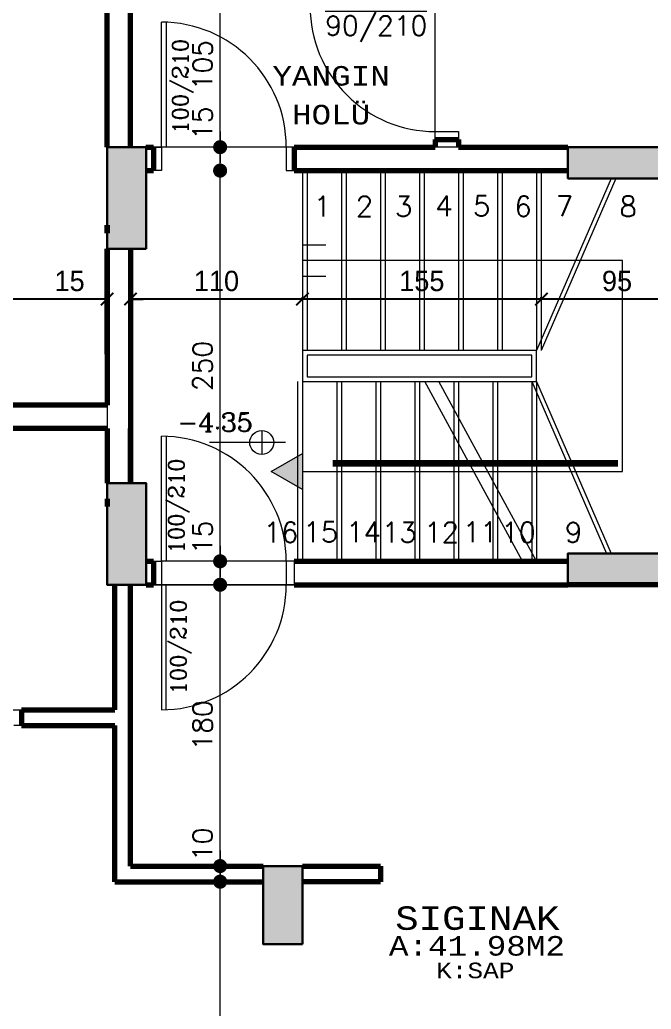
# Model space of a CAD drawing. Header units: millimetres. Extents: x 35860 to 71103, y -11298 to -8385.
# Drawn here: x 41421 to 41825, y -10410 to -9777 of the extents above; entities that cross this region are included whole.
import ezdxf
from ezdxf.enums import TextEntityAlignment as Align

# ---------------------------------------------------------------- set-up
doc = ezdxf.new("R2010")
doc.units = ezdxf.units.MM
doc.header["$MEASUREMENT"] = 0
doc.layers.get('0').update_dxf_attribs({"lineweight": 15})
doc.layers.get('Defpoints').update_dxf_attribs({"lineweight": 20})
for name, color, linetype, lineweight in [('02', 2, 'Continuous', 20), ('03_Yazı', 1, 'Continuous', 30), ('05', 4, 'Continuous', 50), ('07', 3, 'Continuous', 70), ('Kolon', 6, 'Continuous', 30), ('Merd&Balkon', 40, 'Continuous', 20), ('Ölçü', 140, 'Continuous', 20)]:
    doc.layers.add(name, color=color, linetype=linetype, lineweight=lineweight)
doc.layers.add('Lay_X', color=45, linetype='Continuous', lineweight=13, plot=False)
doc.styles.add('0', font='txt.shx')
doc.styles.add('C', font='')
doc.styles.add('C2', font='', dxfattribs={"height": 12.5})
doc.styles.add('ROMANC', font='romanc', dxfattribs={"height": 0.11})
doc.styles.get('C').set_extended_font_data('Courier New Tur')
doc.styles.get('C2').set_extended_font_data('Courier New Tur')
doc.dimstyles.new('2', dxfattribs={"dimtxt": 12.5, "dimasz": 1, "dimexe": 0, "dimexo": 0, "dimgap": 5, "dimtad": 1, "dimdec": 0, "dimlfac": -1, "dimzin": 12, "dimdsep": 46, "dimtxsty": '0', "dimblk": 'DOT', "dimcen": 2.5, "dimse1": 1, "dimse2": 1, "dimclrd": 256, "dimclrt": 1, "dimadec": 0, "dimazin": 0, "dimtfac": 1, "dimtdec": 0, "dimtmove": 0, "dimatfit": 0, "dimldrblk": 'DOT', "dimfxl": 1, "dimtolj": 1, "dimtzin": 0, "dimlwd": -1, "dimarcsym": 0})
doc.dimstyles.new('STANDART', dxfattribs={"dimtxt": 13, "dimasz": 8, "dimexe": 1.25, "dimexo": 0.625, "dimgap": 5, "dimtad": 1, "dimdec": 0, "dimrnd": 5, "dimzin": 1, "dimdsep": 46, "dimtxsty": 'Standard', "dimblk1": 'ARCHTICK', "dimblk2": 'ARCHTICK', "dimsah": 1, "dimcen": 2.5, "dimclrd": 256, "dimclre": 256, "dimclrt": 1, "dimadec": 0, "dimazin": 0, "dimtfac": 1, "dimtdec": 0, "dimtofl": 0, "dimtmove": 1, "dimatfit": 0, "dimldrblk": 'ARCHTICK', "dimfxl": 1, "dimtolj": 1, "dimtzin": 0, "dimarcsym": 0})

# ---------------------------------------------------------------- blocks, each defined once
blk = doc.blocks.new('_ARCHTICK')
at = {"color": 0, "linetype": 'ByBlock', "const_width": 0.15}
blk.add_lwpolyline([(-0.5, -0.5), (0.5, 0.5)], dxfattribs=at)
blk = doc.blocks.new('*D8')
at = {"layer": 'Defpoints', "color": 0, "transparency": 16777216}
for p in [(41754.79, -9955.61), (41754.79, -9955.61), (41851.79, -9955.61)]:
    blk.add_point(p, dxfattribs=at)
at = {"layer": 'Ölçü', "lineweight": -2, "transparency": 16777216}
for p, q in [((41754.79, -9954.99), (41754.79, -9954.36)), ((41851.79, -9955.61), (41754.79, -9955.61))]:
    blk.add_line(p, q, dxfattribs=at)
at = {"layer": 'Ölçü', "lineweight": -2, "transparency": 16777216, "xscale": 8, "yscale": 8, "zscale": 8, "rotation": 180}
blk.add_blockref('_ARCHTICK', (41754.79, -9955.61), dxfattribs=at)
at = {"layer": 'Ölçü', "lineweight": -2, "transparency": 16777216, "xscale": 8, "yscale": 8, "zscale": 8}
blk.add_blockref('_ARCHTICK', (41851.79, -9955.61), dxfattribs=at)
at = {"layer": 'Ölçü', "color": 1, "transparency": 16777216, "insert": (41803.29, -9944.11), "char_height": 13, "attachment_point": 5}
blk.add_mtext('\\A1;95', dxfattribs=at)
blk = doc.blocks.new('*D9')
at = {"layer": 'Defpoints', "color": 0, "transparency": 16777216}
for p in [(41601.79, -9955.61), (41601.79, -9955.61), (41754.79, -9955.61)]:
    blk.add_point(p, dxfattribs=at)
at = {"layer": 'Ölçü', "lineweight": -2, "transparency": 16777216}
for p, q in [((41601.79, -9954.99), (41601.79, -9954.36)), ((41754.79, -9955.61), (41601.79, -9955.61))]:
    blk.add_line(p, q, dxfattribs=at)
at = {"layer": 'Ölçü', "lineweight": -2, "transparency": 16777216, "xscale": 8, "yscale": 8, "zscale": 8, "rotation": 180}
blk.add_blockref('_ARCHTICK', (41601.79, -9955.61), dxfattribs=at)
at = {"layer": 'Ölçü', "lineweight": -2, "transparency": 16777216, "xscale": 8, "yscale": 8, "zscale": 8}
blk.add_blockref('_ARCHTICK', (41754.79, -9955.61), dxfattribs=at)
at = {"layer": 'Ölçü', "color": 1, "transparency": 16777216, "insert": (41678.29, -9944.11), "char_height": 13, "attachment_point": 5}
blk.add_mtext('\\A1;155', dxfattribs=at)
blk = doc.blocks.new('*D10')
at = {"layer": 'Defpoints', "color": 0, "transparency": 16777216}
for p in [(41491.79, -9955.61), (41491.79, -9955.61), (41601.79, -9955.61)]:
    blk.add_point(p, dxfattribs=at)
at = {"layer": 'Ölçü', "lineweight": -2, "transparency": 16777216}
for p, q in [((41491.79, -9954.99), (41491.79, -9954.36)), ((41601.79, -9955.61), (41491.79, -9955.61))]:
    blk.add_line(p, q, dxfattribs=at)
at = {"layer": 'Ölçü', "lineweight": -2, "transparency": 16777216, "xscale": 8, "yscale": 8, "zscale": 8, "rotation": 180}
blk.add_blockref('_ARCHTICK', (41491.79, -9955.61), dxfattribs=at)
at = {"layer": 'Ölçü', "lineweight": -2, "transparency": 16777216, "xscale": 8, "yscale": 8, "zscale": 8}
blk.add_blockref('_ARCHTICK', (41601.79, -9955.61), dxfattribs=at)
at = {"layer": 'Ölçü', "color": 1, "transparency": 16777216, "insert": (41546.79, -9944.11), "char_height": 13, "attachment_point": 5}
blk.add_mtext('\\A1;110', dxfattribs=at)
blk = doc.blocks.new('*D11')
at = {"layer": 'Defpoints', "color": 0, "transparency": 16777216}
for p in [(41476.79, -9955.61), (41476.79, -9955.61), (41491.79, -9955.61)]:
    blk.add_point(p, dxfattribs=at)
at = {"layer": 'Ölçü', "lineweight": -2, "transparency": 16777216}
for p, q in [((41476.79, -9955.61), (41468.79, -9955.61)), ((41476.79, -9956.24), (41476.79, -9956.86)), ((41491.79, -9955.61), (41499.79, -9955.61)), ((41491.79, -9956.24), (41491.79, -9956.86))]:
    blk.add_line(p, q, dxfattribs=at)
at = {"layer": 'Ölçü', "lineweight": -2, "transparency": 16777216, "xscale": 8, "yscale": 8, "zscale": 8}
blk.add_blockref('_ARCHTICK', (41476.79, -9955.61), dxfattribs=at)
at = {"layer": 'Ölçü', "lineweight": -2, "transparency": 16777216, "xscale": 8, "yscale": 8, "zscale": 8, "rotation": 180}
blk.add_blockref('_ARCHTICK', (41491.79, -9955.61), dxfattribs=at)
at = {"layer": 'Ölçü', "color": 1, "transparency": 16777216, "insert": (41452.75, -9944.11), "char_height": 13, "attachment_point": 5}
blk.add_mtext('\\A1;15', dxfattribs=at)
blk = doc.blocks.new('*D21')
at = {"layer": 'Defpoints', "color": 0, "transparency": 16777216}
for p in [(41181.8, -9955.61), (41181.8, -9955.61), (41476.79, -9955.61)]:
    blk.add_point(p, dxfattribs=at)
at = {"layer": 'Ölçü', "lineweight": -2, "transparency": 16777216}
for p, q in [((41181.8, -9954.99), (41181.8, -9954.36)), ((41476.79, -9955.61), (41181.8, -9955.61)), ((41476.79, -9954.99), (41476.79, -9954.36))]:
    blk.add_line(p, q, dxfattribs=at)
at = {"layer": 'Ölçü', "lineweight": -2, "transparency": 16777216, "xscale": 8, "yscale": 8, "zscale": 8, "rotation": 180}
blk.add_blockref('_ARCHTICK', (41181.8, -9955.61), dxfattribs=at)
at = {"layer": 'Ölçü', "lineweight": -2, "transparency": 16777216, "xscale": 8, "yscale": 8, "zscale": 8}
blk.add_blockref('_ARCHTICK', (41476.79, -9955.61), dxfattribs=at)
at = {"layer": 'Ölçü', "color": 1, "transparency": 16777216, "insert": (41329.3, -9944.11), "char_height": 13, "attachment_point": 5}
blk.add_mtext('\\A1;295', dxfattribs=at)
blk = doc.blocks.new('DOT')
at = {"color": 0}
blk.add_line((-10, 0), (10, 0), dxfattribs=at)
at = {"color": 0, "const_width": 4.5}
blk.add_lwpolyline([(-2.25, 0, 1), (2.25, 0, 1)], format="xyb", close=True, dxfattribs=at)
blk = doc.blocks.new('*D514')
at = {"layer": 'Defpoints', "color": 0, "transparency": 16777216}
for p in [(41506.52, -10123.42), (41549.14, -10123.42), (41551.52, -10138.42)]:
    blk.add_point(p, dxfattribs=at)
at = {"layer": 'Ölçü', "transparency": 16777216}
for p, q in [((41549.14, -10122.42), (41549.14, -10094.76)), ((41549.14, -10138.42), (41549.14, -10123.42)), ((41549.14, -10139.42), (41549.14, -10140.42))]:
    blk.add_line(p, q, dxfattribs=at)
for p, rotation in [((41549.14, -10123.42), 270), ((41549.14, -10138.42), 90)]:
    blk.add_blockref('DOT', p, dxfattribs=dict(at, rotation=rotation))
at = {"layer": 'Ölçü', "color": 1, "transparency": 16777216, "insert": (41537.89, -10108.09), "char_height": 12.5, "attachment_point": 5, "rotation": 90, "style": '0'}
blk.add_mtext('\\A1;15', dxfattribs=at)
blk = doc.blocks.new('*D515')
at = {"layer": 'Defpoints', "color": 0, "transparency": 16777216}
for p in [(41549.14, -9873.42), (41551.52, -9873.42), (41506.52, -10123.42)]:
    blk.add_point(p, dxfattribs=at)
at = {"layer": 'Ölçü', "transparency": 16777216}
blk.add_line((41549.14, -10122.42), (41549.14, -9874.42), dxfattribs=at)
for p, rotation in [((41549.14, -9873.42), 90), ((41549.14, -10123.42), 270)]:
    blk.add_blockref('DOT', p, dxfattribs=dict(at, rotation=rotation))
at = {"layer": 'Ölçü', "color": 1, "transparency": 16777216, "insert": (41537.89, -9998.42), "char_height": 12.5, "attachment_point": 5, "rotation": 90, "style": '0'}
blk.add_mtext('\\A1;250', dxfattribs=at)
blk = doc.blocks.new('*D516')
at = {"layer": 'Defpoints', "color": 0, "transparency": 16777216}
for p in [(41549.14, -9858.42), (41551.52, -9858.42), (41551.52, -9873.42)]:
    blk.add_point(p, dxfattribs=at)
at = {"layer": 'Ölçü', "transparency": 16777216}
for p, q in [((41549.14, -9857.42), (41549.14, -9829.76)), ((41549.14, -9873.42), (41549.14, -9858.42)), ((41549.14, -9874.42), (41549.14, -9875.42))]:
    blk.add_line(p, q, dxfattribs=at)
for p, rotation in [((41549.14, -9858.42), 270), ((41549.14, -9873.42), 90)]:
    blk.add_blockref('DOT', p, dxfattribs=dict(at, rotation=rotation))
at = {"layer": 'Ölçü', "color": 1, "transparency": 16777216, "insert": (41537.89, -9843.09), "char_height": 12.5, "attachment_point": 5, "rotation": 90, "style": '0'}
blk.add_mtext('\\A1;15', dxfattribs=at)
blk = doc.blocks.new('*D517')
at = {"layer": 'Defpoints', "color": 0, "transparency": 16777216}
for p in [(41511.31, -9753.42), (41549.14, -9753.42), (41551.52, -9858.42)]:
    blk.add_point(p, dxfattribs=at)
at = {"layer": 'Ölçü', "transparency": 16777216}
blk.add_line((41549.14, -9857.42), (41549.14, -9754.42), dxfattribs=at)
for p, rotation in [((41549.14, -9753.42), 90), ((41549.14, -9858.42), 270)]:
    blk.add_blockref('DOT', p, dxfattribs=dict(at, rotation=rotation))
at = {"layer": 'Ölçü', "color": 1, "transparency": 16777216, "insert": (41537.89, -9805.92), "char_height": 12.5, "attachment_point": 5, "rotation": 90, "style": '0'}
blk.add_mtext('\\A1;105', dxfattribs=at)
blk = doc.blocks.new('K_X_D_3_15-90')
at = {"layer": '02'}
for points in [[(10, 0), (15, 0), (15, 15), (10, 15)], [(100, 0), (95, 0), (95, 15), (100, 15)]]:
    blk.add_lwpolyline(points, dxfattribs=at)
blk.add_lwpolyline([(15, -80, 0.414214), (95, 0), (15, 0), (15, -80), (18, -80), (18, 0)], format="xyb", dxfattribs=at)
at = {"layer": '07'}
for p, q in [((10, 0), (10, 15)), ((100, 0), (100, 15))]:
    blk.add_line(p, q, dxfattribs=at)
at = {"layer": '03_Yazı', "style": '0', "flags": 8}
blk.add_attdef('90/210', text='', height=12.5, rotation=90, dxfattribs=at).set_placement((21, -5), align=Align.TOP_RIGHT)
blk = doc.blocks.new('*D1056')
at = {"layer": 'Defpoints', "color": 0, "transparency": 16777216}
for p in [(41549.14, -10328.42), (41576.79, -10328.42), (41186.79, -10603.42)]:
    blk.add_point(p, dxfattribs=at)
at = {"layer": 'Ölçü', "transparency": 16777216}
blk.add_line((41549.14, -10602.42), (41549.14, -10329.42), dxfattribs=at)
for p, rotation in [((41549.14, -10328.42), 90), ((41549.14, -10603.42), 270)]:
    blk.add_blockref('DOT', p, dxfattribs=dict(at, rotation=rotation))
at = {"layer": 'Ölçü', "color": 1, "transparency": 16777216, "insert": (41537.89, -10465.92), "char_height": 12.5, "attachment_point": 5, "rotation": 90, "style": '0'}
blk.add_mtext('\\A1;275', dxfattribs=at)
blk = doc.blocks.new('*D1057')
at = {"layer": 'Defpoints', "color": 0, "transparency": 16777216}
for p in [(41549.14, -10138.42), (41596.52, -10138.42), (41568.71, -10318.42)]:
    blk.add_point(p, dxfattribs=at)
at = {"layer": 'Ölçü', "transparency": 16777216}
blk.add_line((41549.14, -10317.42), (41549.14, -10139.42), dxfattribs=at)
for p, rotation in [((41549.14, -10138.42), 90), ((41549.14, -10318.42), 270)]:
    blk.add_blockref('DOT', p, dxfattribs=dict(at, rotation=rotation))
at = {"layer": 'Ölçü', "color": 1, "transparency": 16777216, "insert": (41537.89, -10228.42), "char_height": 12.5, "attachment_point": 5, "rotation": 90, "style": '0'}
blk.add_mtext('\\A1;180', dxfattribs=at)
blk = doc.blocks.new('*D1058')
at = {"layer": 'Defpoints', "color": 0, "transparency": 16777216}
for p in [(41568.71, -10318.42), (41549.14, -10328.42), (41562.78, -10328.42)]:
    blk.add_point(p, dxfattribs=at)
at = {"layer": 'Ölçü', "transparency": 16777216}
for p, q in [((41549.14, -10317.42), (41549.14, -10316.42)), ((41549.14, -10318.42), (41549.14, -10328.42)), ((41549.14, -10329.42), (41549.14, -10330.42))]:
    blk.add_line(p, q, dxfattribs=at)
for p, rotation in [((41549.14, -10318.42), 270), ((41549.14, -10328.42), 90)]:
    blk.add_blockref('DOT', p, dxfattribs=dict(at, rotation=rotation))
at = {"layer": 'Ölçü', "color": 1, "transparency": 16777216, "insert": (41537.89, -10304.54), "char_height": 12.5, "attachment_point": 5, "rotation": 90, "style": '0'}
blk.add_mtext('\\A1;10', dxfattribs=at)

msp = doc.modelspace()

# ---------------------------------------------------------------- hatches: boundary and pattern name
h = msp.add_hatch()
h.set_pattern_fill('ANSI33', color=256, scale=30, style=0)
h.set_pattern_definition([(45, (-175, 0), (-5.3033009, 5.3033009), []), (45, (-169.697, 0), (-5.3033009, 5.3033009), [3.75, -1.875])])
h.paths.add_polyline_path([(41161.79, -9384.52), (41161.79, -9333.42), (41186.79, -9334.52), (41186.79, -9384.52)])
h.paths.add_polyline_path([(41576.79, -9402.81), (41576.79, -9351.71), (41601.79, -9352.81), (41601.79, -9402.81)])
h.paths.add_polyline_path([(42036.79, -9423.08), (42036.79, -9371.98), (42061.79, -9373.08), (42061.79, -9423.08)])
h.paths.add_polyline_path([(42061.79, -9983.42), (42001.79, -9983.42), (42001.79, -10013.42), (42061.79, -10013.42)])
h.paths.add_polyline_path([(42036.79, -9628.42), (42061.79, -9628.42), (42061.79, -9678.42), (42036.79, -9678.42)])
h.paths.add_polyline_path([(41601.79, -9638.42), (41601.79, -9678.42), (41576.79, -9678.42), (41576.79, -9638.42)])
h.paths.add_polyline_path([(41211.79, -9678.42), (41161.79, -9678.42), (41161.79, -9653.42), (41211.79, -9653.42)])
h.paths.add_polyline_path([(41201.79, -9893.42), (41161.79, -9893.42), (41161.79, -9923.42), (41201.79, -9923.42)])
h.paths.add_polyline_path([(41186.79, -10623.42), (41186.79, -10573.42), (41161.79, -10573.42), (41161.79, -10623.42)])
h.paths.add_polyline_path([(42036.79, -10368.42), (42061.79, -10368.42), (42061.79, -10318.42), (42036.79, -10318.42)])
h.paths.add_polyline_path([(41601.79, -10368.42), (41601.79, -10318.42), (41576.79, -10318.42), (41576.79, -10368.42)])
h.paths.add_polyline_path([(41501.79, -10138.42), (41476.79, -10138.42), (41476.79, -10073.42), (41501.79, -10073.42)])
h.paths.add_polyline_path([(41501.79, -9923.42), (41501.79, -9858.42), (41476.79, -9858.42), (41476.79, -9923.42)])
h.paths.add_polyline_path([(41771.79, -9873.42), (41771.79, -9878.42), (41776.79, -9878.42), (41866.79, -9878.42), (41866.79, -9858.42), (41771.79, -9858.42)])
h.paths.add_polyline_path([(41771.79, -10133.42), (41771.79, -10118.42), (41866.79, -10118.42), (41866.79, -10138.42), (41771.79, -10138.42)])
h.paths.add_polyline_path([(41211.79, -10318.42), (41161.79, -10318.42), (41161.79, -10343.42), (41211.79, -10343.42)])
h.paths.add_polyline_path([(41771.79, -10623.42), (41796.79, -10623.42), (41796.79, -10573.42), (41771.79, -10573.42)])
h.paths.add_polyline_path([(42036.79, -10623.42), (42061.79, -10623.42), (42061.79, -10573.42), (42036.79, -10573.42)])
h.paths.add_polyline_path([(41601.79, -10623.42), (41601.79, -10573.42), (41576.79, -10573.42), (41576.79, -10623.42)])

# ---------------------------------------------------------------- linework, layer by layer
for p, q in [((41575.77, -10039.73), (41575.77, -10055.06)), ((41583.43, -10047.4), (41542.24, -10047.4)), ((41591, -10047.4), (41583.35, -10047.4)), ((41506.52, -10123.42), (41506.52, -10138.42)), ((41591.52, -10123.42), (41511.52, -10123.42)), ((41596.52, -10123.42), (41591.52, -10123.42)), ((41596.52, -10123.42), (41596.52, -10138.42)), ((41596.52, -10123.42), (41596.52, -10138.42)), ((41596.52, -10138.42), (41506.52, -10138.42))]:
    msp.add_line(p, q)
for points in [[(41506.52, -10123.42), (41511.52, -10123.42), (41511.52, -10138.42), (41506.52, -10138.42)], [(41591.52, -10123.42), (41591.52, -10138.42), (41596.52, -10138.42)]]:
    msp.add_lwpolyline(points)
msp.add_circle((41575.77, -10047.4), 7.66)
at = {"layer": '02'}
for p, q in [((41511.52, -9858.42), (41511.52, -9778.42)), ((41514.52, -9778.42), (41514.52, -9858.42)), ((41591.52, -9858.42), (41511.52, -9858.42)), ((41596.52, -9858.42), (41591.52, -9858.42)), ((41604.79, -9873.42), (41604.79, -9988.42)), ((41629.79, -9873.42), (41629.79, -9988.42)), ((41654.79, -9873.42), (41654.79, -9988.42)), ((41679.79, -9873.42), (41679.79, -9988.42)), ((41704.79, -9873.42), (41704.79, -9988.42)), ((41729.79, -9873.42), (41729.79, -9988.42)), ((41754.79, -9873.42), (41754.79, -9988.42)), ((41802.62, -9878.42), (41754.79, -9988.42)), ((41598.79, -10008.42), (41598.79, -10123.42)), ((41623.79, -10008.42), (41623.79, -10123.42)), ((41648.79, -10008.42), (41648.79, -10123.42)), ((41673.79, -10008.42), (41673.79, -10123.42)), ((41698.79, -10008.42), (41698.79, -10123.42)), ((41723.79, -10008.42), (41723.79, -10123.42)), ((41748.79, -10008.42), (41796.62, -10118.42)), ((41748.79, -10008.42), (41748.79, -10123.42)), ((41511.52, -10123.42), (41511.52, -10043.42)), ((41514.52, -10043.42), (41514.52, -10123.42)), ((41511.52, -10138.42), (41511.52, -10218.42)), ((41514.52, -10218.42), (41514.52, -10138.42)), ((41341.95, -10218.42), (41421.95, -10218.42)), ((41421.95, -10228.42), (41416.95, -10228.42))]:
    msp.add_line(p, q, dxfattribs=at)
for points in [[(41506.52, -9858.42), (41511.52, -9858.42), (41511.52, -9873.42), (41506.52, -9873.42)], [(41591.52, -9858.42), (41591.52, -9873.42), (41596.52, -9873.42)]]:
    msp.add_lwpolyline(points, dxfattribs=at)
for centre, start, end in [((41511.52, -9858.42), 0, 90), ((41511.52, -10123.42), 0, 90), ((41511.52, -10138.42), 270, 360)]:
    msp.add_arc(centre, 80, start, end, dxfattribs=at)
at = {"layer": '05', "ltscale": 3}
for p, q in [((41803.9, -10059.67), (41621.3, -10059.67)), ((41803.9, -10059.67), (41621.3, -10059.67)), ((41803.9, -10059.67), (41621.3, -10059.67)), ((41803.9, -10060.67), (41621.3, -10060.67)), ((41803.9, -10060.67), (41621.3, -10060.67)), ((41803.9, -10060.67), (41621.3, -10060.67)), ((41803.9, -10061.67), (41621.3, -10061.67)), ((41803.9, -10061.67), (41621.3, -10061.67)), ((41803.9, -10061.67), (41621.3, -10061.67))]:
    msp.add_line(p, q, dxfattribs=at)
at = {"layer": '07'}
for p, q in [((41476.79, -9858.42), (41476.79, -9738.42)), ((41491.79, -9858.42), (41491.79, -9753.42)), ((41686.79, -9853.42), (41686.79, -9858.42)), ((41701.79, -9853.42), (41701.79, -9858.42)), ((41501.52, -9858.42), (41506.52, -9858.42)), ((41506.52, -9858.42), (41506.52, -9873.42)), ((41596.52, -9858.42), (41596.52, -9873.42)), ((41596.52, -9858.42), (41686.79, -9858.42)), ((41701.79, -9858.42), (41771.79, -9858.42)), ((41501.52, -9873.42), (41506.52, -9873.42)), ((41596.52, -9873.42), (41771.79, -9873.42)), ((41476.79, -9913.42), (41476.79, -9908.42)), ((41476.79, -9908.42), (41476.79, -9913.42)), ((41476.79, -9990.92), (41476.79, -9923.42)), ((41476.79, -9923.42), (41476.79, -10023.42)), ((41491.79, -9923.42), (41491.79, -10073.42)), ((41476.79, -10023.42), (41181.8, -10023.42)), ((41476.79, -10038.42), (41310.92, -10038.42)), ((41476.79, -10038.42), (41476.79, -10073.42)), ((41491.79, -10073.42), (41491.79, -10038.42)), ((41476.79, -10083.42), (41476.79, -10088.42)), ((41501.79, -10123.42), (41506.52, -10123.42)), ((41506.52, -10123.42), (41506.52, -10138.42)), ((41596.52, -10123.42), (41771.79, -10123.42)), ((41481.79, -10218.42), (41481.79, -10138.42)), ((41491.79, -10318.42), (41491.79, -10138.42)), ((41501.79, -10138.42), (41506.52, -10138.42)), ((41596.52, -10138.42), (41771.79, -10138.42)), ((41866.79, -10138.42), (41771.79, -10138.42)), ((41421.95, -10218.42), (41421.95, -10228.42)), ((41421.95, -10218.42), (41481.79, -10218.42)), ((41421.95, -10228.42), (41481.79, -10228.42)), ((41481.79, -10328.42), (41481.79, -10228.42)), ((41491.79, -10318.42), (41576.79, -10318.42)), ((41601.79, -10318.42), (41651.79, -10318.42)), ((41651.79, -10318.42), (41651.79, -10328.42)), ((41481.79, -10328.42), (41576.79, -10328.42)), ((41651.79, -10328.42), (41601.79, -10328.42))]:
    msp.add_line(p, q, dxfattribs=at)
at = {"layer": 'Kolon'}
for points in [[(41501.79, -9923.42), (41501.79, -9858.42), (41476.79, -9858.42), (41476.79, -9923.42), (41476.79, -9923.42)], [(41771.79, -9873.42), (41771.79, -9878.42), (41776.79, -9878.42), (41866.79, -9878.42), (41866.79, -9858.42), (41771.79, -9858.42), (41771.79, -9858.42)], [(41501.79, -10138.42), (41476.79, -10138.42), (41476.79, -10073.42), (41501.79, -10073.42)], [(41771.79, -10133.42), (41771.79, -10118.42), (41866.79, -10118.42), (41866.79, -10138.42), (41771.79, -10138.42)], [(41601.79, -10368.42), (41601.79, -10318.42), (41576.79, -10318.42), (41576.79, -10318.42), (41576.79, -10368.42), (41576.79, -10368.42)]]:
    msp.add_lwpolyline(points, close=True, dxfattribs=at)
at = {"layer": 'Lay_X'}
for points in [[(42061.79, -9858.42), (41476.79, -9858.42), (41476.79, -10023.42), (41181.8, -10023.42), (41181.79, -8734.09), (42061.79, -8763.18), (42061.79, -9373.08), (42061.79, -9373.08), (42061.79, -9858.42)], [(41491.79, -10138.42), (41491.79, -10138.42)]]:
    msp.add_lwpolyline(points, dxfattribs=at)
msp.add_lwpolyline([(42041.7, -10138.42), (42041.79, -10603.42), (41181.8, -10603.42), (41181.8, -10023.42), (41476.79, -10023.42), (41476.79, -10138.42), (41491.79, -10138.42)], close=True, dxfattribs=at)
at = {"layer": 'Merd&Balkon'}
for p, q in [((41601.79, -9873.42), (41601.79, -9988.42)), ((41626.79, -9873.42), (41626.79, -9988.42)), ((41651.79, -9873.42), (41651.79, -9988.42)), ((41676.79, -9873.42), (41676.79, -9988.42)), ((41701.79, -9873.42), (41701.79, -9988.42)), ((41726.79, -9873.42), (41726.79, -9988.42)), ((41751.79, -9873.42), (41751.79, -9988.42)), ((41799.62, -9878.42), (41751.79, -9988.42)), ((41601.79, -9920.92), (41616.79, -9920.92)), ((41806.79, -9930.92), (41601.79, -9930.92)), ((41806.79, -10065.92), (41806.79, -9930.92)), ((41601.79, -9940.92), (41616.79, -9940.92)), ((41751.79, -9988.42), (41601.79, -9988.42)), ((41601.79, -9988.42), (41601.79, -10008.42)), ((41751.79, -10008.42), (41751.79, -9988.42)), ((41748.79, -9991.42), (41604.79, -9991.42)), ((41604.79, -9991.42), (41604.79, -10005.42)), ((41748.79, -10005.42), (41748.79, -9991.42)), ((41601.79, -10008.42), (41601.79, -10123.42)), ((41601.79, -10008.42), (41751.79, -10008.42)), ((41604.79, -10005.42), (41748.79, -10005.42)), ((41626.79, -10008.42), (41626.79, -10123.42)), ((41651.79, -10008.42), (41651.79, -10123.42)), ((41676.79, -10008.42), (41676.79, -10123.42)), ((41742.69, -10123.42), (41680.19, -10008.42)), ((41751.79, -10123.42), (41689.29, -10008.42)), ((41701.79, -10008.42), (41701.79, -10123.42)), ((41726.79, -10008.42), (41726.79, -10123.42)), ((41751.79, -10008.42), (41751.79, -10123.42)), ((41751.79, -10008.42), (41799.62, -10118.42)), ((41581.84, -10065.92), (41601.79, -10054.4)), ((41601.79, -10054.4), (41601.79, -10077.44)), ((41601.79, -10077.44), (41581.84, -10065.92)), ((41601.79, -10065.92), (41806.79, -10065.92))]:
    msp.add_line(p, q, dxfattribs=at)
for points in [[(41595.14, -10065.92), (41581.84, -10065.92), (41601.79, -10054.4)], [(41595.14, -10065.92), (41601.79, -10054.4), (41601.79, -10077.44)], [(41595.14, -10065.92), (41601.79, -10077.44), (41581.84, -10065.92)]]:
    msp.add_solid(points, dxfattribs=at)

# ---------------------------------------------------------------- block references
at = {"layer": '02', "rotation": 269.9999999999828}
msp.add_blockref('K_X_D_3_15-90', (41686.79, -9753.42), dxfattribs=at).add_auto_attribs({'90/210': '90/210'})

# ---------------------------------------------------------------- texts
at = {"layer": '03_Yazı', "style": 'ROMANC'}
for p in [(41528.7, -9849.96), (41526.13, -10118.44), (41527.42, -10208.76)]:
    msp.add_text('100/210', height=10, rotation=90, dxfattribs=at).set_placement(p)
at = {"layer": '03_Yazı', "style": 'C2'}
for s, p in [('YANGIN', (41620.22, -9812.78)), ('HOLÜ', (41620.22, -9837.57))]:
    msp.add_text(s, height=12.5, dxfattribs=at).set_placement(p, align=Align.MIDDLE_CENTER)
at = {"layer": '03_Yazı', "style": '0'}
for s, p in [('1', (41609.07, -9902.72)), ('2', (41636, -9902.86)), ('3', (41661.07, -9902.86)), ('4', (41686.96, -9902.53)), ('5', (41711.09, -9902.53)), ('6', (41737.55, -9902.86)), ('7', (41764.09, -9902.53)), ('8', (41804.88, -9902.86)), ('16', (41576.97, -10111.35)), ('15', (41602.43, -10111.21)), ('14', (41629.82, -10111.21)), ('13', (41652.71, -10111.35)), ('12', (41679.82, -10111.35)), ('11', (41704.63, -10111.21)), ('10', (41729.08, -10111.35)), ('9', (41769.9, -10111.35))]:
    msp.add_text(s, height=13, dxfattribs=at).set_placement(p)
at = {"layer": '03_Yazı', "color": 4, "style": 'ROMANC'}
msp.add_text('-4.35', height=12, dxfattribs=at).set_placement((41521.75, -10040.43))
at = {"layer": '03_Yazı', "style": 'C', "flags": 12}
for tag, text, height, p in [('SIGINAK', 'Y.ODASI', 15, (41713.83, -10351.73)), ('K:SAP', 'K:MARLEY', 10, (41712.53, -10385.21))]:
    msp.add_attdef(tag, text=text, height=height, dxfattribs=at).set_placement(p, align=Align.MIDDLE_CENTER)
at = {"layer": '03_Yazı', "style": 'C'}
msp.add_attdef('A:41.98M2', text='A:10.00m2', height=12.5, dxfattribs=at).set_placement((41713.6, -10369.47), align=Align.MIDDLE_CENTER)

# ---------------------------------------------------------------- dimensions: what is measured, and where the dimension line sits
at = {"layer": 'Ölçü'}
for base, p1, p2, angle, dimstyle, picture, middle in [((41549.14, -9753.42), (41551.52, -9858.42), (41511.31, -9753.42), 90, '2', '*D517', (41537.89, -9805.92)), ((41549.14, -9858.42), (41551.52, -9873.42), (41551.52, -9858.42), 90, '2', '*D516', (41537.89, -9843.09)), ((41549.14, -9873.42), (41506.52, -10123.42), (41551.52, -9873.42), 90, '2', '*D515', (41537.89, -9998.42)), ((41181.8, -9955.61), (41476.79, -9955.61), (41181.8, -9955.61), 180, 'STANDART', '*D21', (41329.3, -9944.11)), ((41549.14, -10123.42), (41551.52, -10138.42), (41506.52, -10123.42), 90, '2', '*D514', (41537.89, -10108.09)), ((41549.14, -10138.42), (41568.71, -10318.42), (41596.52, -10138.42), 90, '2', '*D1057', (41537.89, -10228.42)), ((41549.14, -10328.42), (41186.79, -10603.42), (41576.79, -10328.42), 90, '2', '*D1056', (41537.89, -10465.92))]:
    dim = msp.add_linear_dim(base=base, p1=p1, p2=p2, angle=angle, dimstyle=dimstyle, dxfattribs=at)
    dim.commit()
    dim.dimension.update_dxf_attribs({"geometry": picture, "text_midpoint": middle})
dim = msp.add_linear_dim(base=(41476.79, -9955.61), p1=(41491.79, -9955.61), p2=(41476.79, -9955.61), angle=180, dimstyle='STANDART', dxfattribs=at)
dim.commit()
dim.dimension.update_dxf_attribs({"geometry": '*D11', "text_midpoint": (41452.75, -9955.61), "dimtype": 160})
for base, p1, p2, picture, middle in [((41491.79, -9955.61), (41601.79, -9955.61), (41491.79, -9955.61), '*D10', (41546.79, -9944.11)), ((41601.79, -9955.61), (41754.79, -9955.61), (41601.79, -9955.61), '*D9', (41678.29, -9944.11)), ((41754.79, -9955.61), (41851.79, -9955.61), (41754.79, -9955.61), '*D8', (41803.29, -9944.11))]:
    dim = msp.add_linear_dim(base=base, p1=p1, p2=p2, angle=180, dimstyle='STANDART', override={"dimse1": 1}, dxfattribs=at)
    dim.commit()
    dim.dimension.update_dxf_attribs({"geometry": picture, "text_midpoint": middle})
dim = msp.add_linear_dim(base=(41549.14, -10328.42), p1=(41568.71, -10318.42), p2=(41562.78, -10328.42), angle=90, dimstyle='2', override={"dimtmove": 1}, dxfattribs=at)
dim.commit()
dim.dimension.update_dxf_attribs({"geometry": '*D1058', "text_midpoint": (41549.14, -10304.54), "dimtype": 160})

doc.saveas('drawing.dxf')
